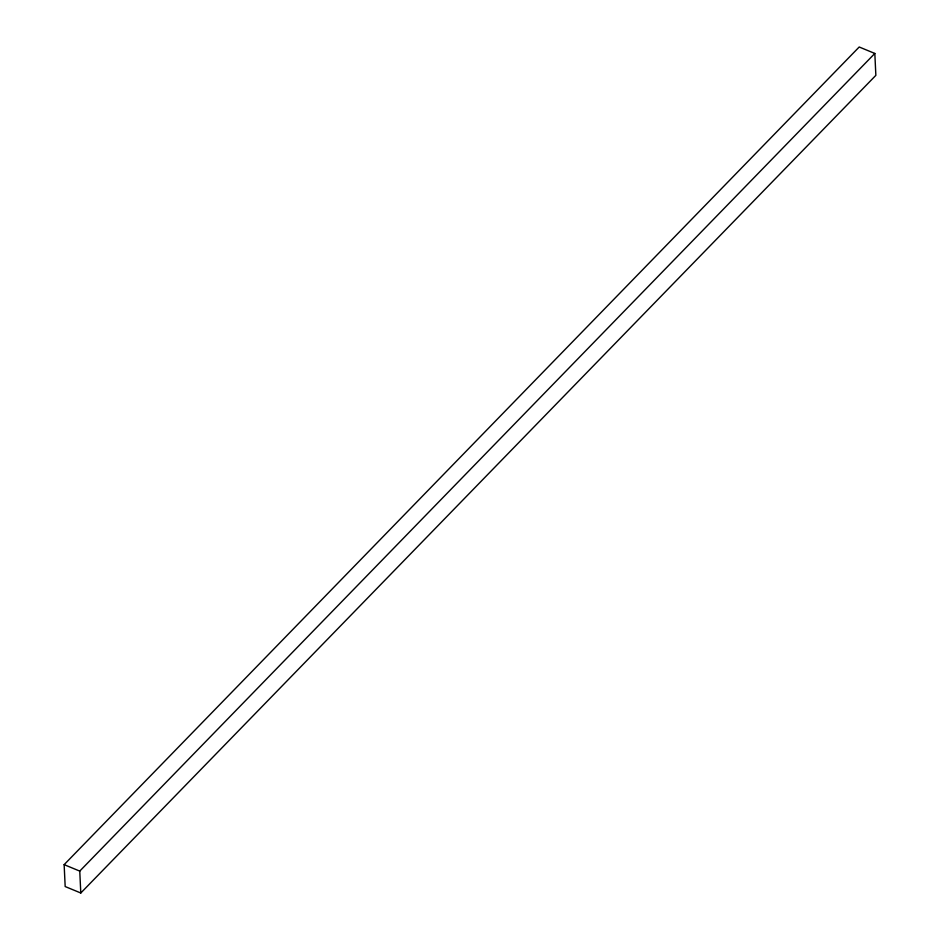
<?xml version="1.0" encoding="UTF-8"?>
<svg xmlns="http://www.w3.org/2000/svg" width="940" height="940" viewBox="0 0 940 940"><rect width="100%" height="100%" fill="white"/><g stroke="black" fill="none" stroke-linecap="round" stroke-linejoin="round"><path stroke-width="1.41" d="M64.143 864.647L859.207 47L874.823 53.451L875.857 75.353L80.793 893L65.177 886.549L64.143 864.647L79.759 871.098L80.793 893M79.759 871.098L874.823 53.451"/></g></svg>
